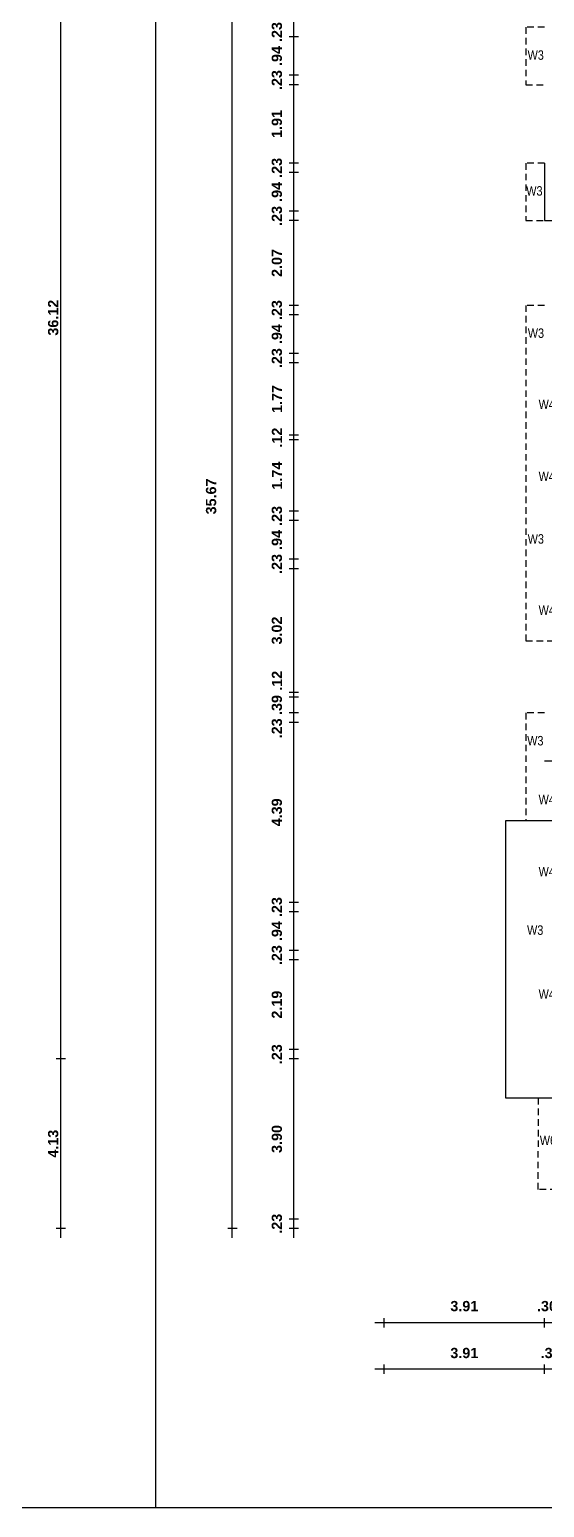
# Model space of a CAD drawing. Header units: metres. Extents: x 1336 to 1656, y -163 to -53.
# Drawn here: x 1458.53 to 1471.08, y -163 to -126.99 of the extents above; entities that cross this region are included whole.
import ezdxf

# ---------------------------------------------------------------- set-up
doc = ezdxf.new("R2010")
doc.units = ezdxf.units.M
doc.header["$PDMODE"] = 3
doc.header["$PDSIZE"] = -15
doc.linetypes.add('HIDDEN', pattern=[9.525, 6.35, -3.175])
doc.layers.add('BLK_1_FLR_1_BLT_UP_AREA', color=12, linetype='Continuous')
doc.layers.add('BLK_1_FLR_1_ROOF_AREA', color=54, linetype='Continuous')
doc.styles.add('Ar Bold', font='arialbd.ttf')
doc.styles.add('style5', font='swissc.ttf')
doc.dimstyles.new('~dimensions', dxfattribs={"dimtxt": 0.25, "dimasz": 0.17, "dimexe": 0.05, "dimexo": 0.0625, "dimgap": 0.06, "dimtad": 1, "dimzin": 4, "dimdsep": 46, "dimtxsty": 'Ar Bold', "dimcen": 0.09, "dimse1": 1, "dimse2": 1, "dimsd1": 1, "dimsd2": 1, "dimclrt": 71, "dimadec": 0, "dimazin": 0, "dimtfac": 1, "dimtix": 1, "dimtofl": 0, "dimtmove": 2, "dimatfit": 3, "dimfxl": 0, "dimtolj": 1, "dimtzin": 0, "dimarcsym": 0})

# ---------------------------------------------------------------- blocks, each defined once
blk = doc.blocks.new('*D1130')
at = {"layer": 'Defpoints', "color": 0}
for p in [(1464.746, -155.974), (1464.856, -155.974), (1464.856, -156.204)]:
    blk.add_point(p, dxfattribs=at)
at = {"color": 71, "insert": (1464.558, -156.089), "char_height": 0.25, "attachment_point": 5, "rotation": 90, "style": 'Ar Bold'}
blk.add_mtext('\\A1;.23', dxfattribs=at)
blk = doc.blocks.new('*D1131')
at = {"layer": 'Defpoints', "color": 0}
for p in [(1464.746, -152.074), (1464.856, -152.074), (1464.856, -155.974)]:
    blk.add_point(p, dxfattribs=at)
at = {"color": 71, "insert": (1464.558, -154.024), "char_height": 0.25, "attachment_point": 5, "rotation": 90, "style": 'Ar Bold'}
blk.add_mtext('\\A1;3.90', dxfattribs=at)
blk = doc.blocks.new('*D1132')
at = {"layer": 'Defpoints', "color": 0}
for p in [(1464.746, -151.844), (1464.856, -151.844), (1464.856, -152.074)]:
    blk.add_point(p, dxfattribs=at)
at = {"color": 71, "insert": (1464.558, -151.959), "char_height": 0.25, "attachment_point": 5, "rotation": 90, "style": 'Ar Bold'}
blk.add_mtext('\\A1;.23', dxfattribs=at)
blk = doc.blocks.new('*D1133')
at = {"layer": 'Defpoints', "color": 0}
for p in [(1464.746, -149.659), (1464.856, -149.659), (1464.856, -151.844)]:
    blk.add_point(p, dxfattribs=at)
at = {"color": 71, "insert": (1464.558, -150.751), "char_height": 0.25, "attachment_point": 5, "rotation": 90, "style": 'Ar Bold'}
blk.add_mtext('\\A1;2.19', dxfattribs=at)
blk = doc.blocks.new('*D1134')
at = {"layer": 'Defpoints', "color": 0}
for p in [(1464.746, -149.429), (1464.856, -149.429), (1464.856, -149.659)]:
    blk.add_point(p, dxfattribs=at)
at = {"color": 71, "insert": (1464.558, -149.544), "char_height": 0.25, "attachment_point": 5, "rotation": 90, "style": 'Ar Bold'}
blk.add_mtext('\\A1;.23', dxfattribs=at)
blk = doc.blocks.new('*D1135')
at = {"layer": 'Defpoints', "color": 0}
for p in [(1464.746, -148.489), (1464.856, -148.489), (1464.856, -149.429)]:
    blk.add_point(p, dxfattribs=at)
at = {"color": 71, "insert": (1464.558, -148.959), "char_height": 0.25, "attachment_point": 5, "rotation": 90, "style": 'Ar Bold'}
blk.add_mtext('\\A1;.94', dxfattribs=at)
blk = doc.blocks.new('*D1136')
at = {"layer": 'Defpoints', "color": 0}
for p in [(1464.746, -148.259), (1464.856, -148.259), (1464.856, -148.489)]:
    blk.add_point(p, dxfattribs=at)
at = {"color": 71, "insert": (1464.558, -148.374), "char_height": 0.25, "attachment_point": 5, "rotation": 90, "style": 'Ar Bold'}
blk.add_mtext('\\A1;.23', dxfattribs=at)
blk = doc.blocks.new('*D1137')
at = {"layer": 'Defpoints', "color": 0}
for p in [(1464.746, -143.874), (1464.856, -143.874), (1464.856, -148.259)]:
    blk.add_point(p, dxfattribs=at)
at = {"color": 71, "insert": (1464.558, -146.066), "char_height": 0.25, "attachment_point": 5, "rotation": 90, "style": 'Ar Bold'}
blk.add_mtext('\\A1;4.39', dxfattribs=at)
blk = doc.blocks.new('*D1138')
at = {"layer": 'Defpoints', "color": 0}
for p in [(1464.746, -143.904), (1464.856, -143.904), (1464.856, -144.134)]:
    blk.add_point(p, dxfattribs=at)
at = {"color": 71, "insert": (1464.558, -144.019), "char_height": 0.25, "attachment_point": 5, "rotation": 90, "style": 'Ar Bold'}
blk.add_mtext('\\A1;.23', dxfattribs=at)
blk = doc.blocks.new('*D1139')
at = {"layer": 'Defpoints', "color": 0}
for p in [(1464.746, -143.259), (1464.856, -143.259), (1464.856, -143.644)]:
    blk.add_point(p, dxfattribs=at)
at = {"color": 71, "insert": (1464.558, -143.451), "char_height": 0.25, "attachment_point": 5, "rotation": 90, "style": 'Ar Bold'}
blk.add_mtext('\\A1;.39', dxfattribs=at)
blk = doc.blocks.new('*D1140')
at = {"layer": 'Defpoints', "color": 0}
for p in [(1464.746, -142.802), (1464.856, -142.802), (1464.856, -142.917)]:
    blk.add_point(p, dxfattribs=at)
at = {"color": 71, "insert": (1464.56, -142.86), "char_height": 0.25, "attachment_point": 5, "rotation": 90, "style": 'Ar Bold'}
blk.add_mtext('\\A1;.12', dxfattribs=at)
blk = doc.blocks.new('*D1141')
at = {"layer": 'Defpoints', "color": 0}
for p in [(1464.746, -140.129), (1464.856, -140.129), (1464.856, -143.144)]:
    blk.add_point(p, dxfattribs=at)
at = {"color": 71, "insert": (1464.558, -141.636), "char_height": 0.25, "attachment_point": 5, "rotation": 90, "style": 'Ar Bold'}
blk.add_mtext('\\A1;3.02', dxfattribs=at)
blk = doc.blocks.new('*D1142')
at = {"layer": 'Defpoints', "color": 0}
for p in [(1464.746, -139.899), (1464.856, -139.899), (1464.856, -140.129)]:
    blk.add_point(p, dxfattribs=at)
at = {"color": 71, "insert": (1464.558, -140.014), "char_height": 0.25, "attachment_point": 5, "rotation": 90, "style": 'Ar Bold'}
blk.add_mtext('\\A1;.23', dxfattribs=at)
blk = doc.blocks.new('*D1143')
at = {"layer": 'Defpoints', "color": 0}
for p in [(1464.746, -138.959), (1464.856, -138.959), (1464.856, -139.899)]:
    blk.add_point(p, dxfattribs=at)
at = {"color": 71, "insert": (1464.558, -139.429), "char_height": 0.25, "attachment_point": 5, "rotation": 90, "style": 'Ar Bold'}
blk.add_mtext('\\A1;.94', dxfattribs=at)
blk = doc.blocks.new('*D1144')
at = {"layer": 'Defpoints', "color": 0}
for p in [(1464.746, -138.729), (1464.856, -138.729), (1464.856, -138.959)]:
    blk.add_point(p, dxfattribs=at)
at = {"color": 71, "insert": (1464.558, -138.844), "char_height": 0.25, "attachment_point": 5, "rotation": 90, "style": 'Ar Bold'}
blk.add_mtext('\\A1;.23', dxfattribs=at)
blk = doc.blocks.new('*D1145')
at = {"layer": 'Defpoints', "color": 0}
for p in [(1464.746, -136.994), (1464.856, -136.994), (1464.856, -138.729)]:
    blk.add_point(p, dxfattribs=at)
at = {"color": 71, "insert": (1464.56, -137.861), "char_height": 0.25, "attachment_point": 5, "rotation": 90, "style": 'Ar Bold'}
blk.add_mtext('\\A1;1.74', dxfattribs=at)
blk = doc.blocks.new('*D1146')
at = {"layer": 'Defpoints', "color": 0}
for p in [(1464.746, -136.879), (1464.856, -136.879), (1464.856, -136.994)]:
    blk.add_point(p, dxfattribs=at)
at = {"color": 71, "insert": (1464.56, -136.936), "char_height": 0.25, "attachment_point": 5, "rotation": 90, "style": 'Ar Bold'}
blk.add_mtext('\\A1;.12', dxfattribs=at)
blk = doc.blocks.new('*D1147')
at = {"layer": 'Defpoints', "color": 0}
for p in [(1464.746, -135.114), (1464.856, -135.114), (1464.856, -136.879)]:
    blk.add_point(p, dxfattribs=at)
at = {"color": 71, "insert": (1464.56, -135.996), "char_height": 0.25, "attachment_point": 5, "rotation": 90, "style": 'Ar Bold'}
blk.add_mtext('\\A1;1.77', dxfattribs=at)
blk = doc.blocks.new('*D1148')
at = {"layer": 'Defpoints', "color": 0}
for p in [(1464.746, -134.884), (1464.856, -134.884), (1464.856, -135.114)]:
    blk.add_point(p, dxfattribs=at)
at = {"color": 71, "insert": (1464.558, -134.999), "char_height": 0.25, "attachment_point": 5, "rotation": 90, "style": 'Ar Bold'}
blk.add_mtext('\\A1;.23', dxfattribs=at)
blk = doc.blocks.new('*D1149')
at = {"layer": 'Defpoints', "color": 0}
for p in [(1464.746, -133.944), (1464.856, -133.944), (1464.856, -134.884)]:
    blk.add_point(p, dxfattribs=at)
at = {"color": 71, "insert": (1464.558, -134.414), "char_height": 0.25, "attachment_point": 5, "rotation": 90, "style": 'Ar Bold'}
blk.add_mtext('\\A1;.94', dxfattribs=at)
blk = doc.blocks.new('*D1150')
at = {"layer": 'Defpoints', "color": 0}
for p in [(1464.746, -133.714), (1464.856, -133.714), (1464.856, -133.944)]:
    blk.add_point(p, dxfattribs=at)
at = {"color": 71, "insert": (1464.558, -133.829), "char_height": 0.25, "attachment_point": 5, "rotation": 90, "style": 'Ar Bold'}
blk.add_mtext('\\A1;.23', dxfattribs=at)
blk = doc.blocks.new('*D1151')
at = {"layer": 'Defpoints', "color": 0}
for p in [(1464.746, -131.649), (1464.856, -131.649), (1464.856, -133.714)]:
    blk.add_point(p, dxfattribs=at)
at = {"color": 71, "insert": (1464.558, -132.681), "char_height": 0.25, "attachment_point": 5, "rotation": 90, "style": 'Ar Bold'}
blk.add_mtext('\\A1;2.07', dxfattribs=at)
blk = doc.blocks.new('*D1152')
at = {"layer": 'Defpoints', "color": 0}
for p in [(1464.746, -131.419), (1464.856, -131.419), (1464.856, -131.649)]:
    blk.add_point(p, dxfattribs=at)
at = {"color": 71, "insert": (1464.558, -131.534), "char_height": 0.25, "attachment_point": 5, "rotation": 90, "style": 'Ar Bold'}
blk.add_mtext('\\A1;.23', dxfattribs=at)
blk = doc.blocks.new('*D1153')
at = {"layer": 'Defpoints', "color": 0}
for p in [(1464.746, -130.479), (1464.856, -130.479), (1464.856, -131.419)]:
    blk.add_point(p, dxfattribs=at)
at = {"color": 71, "insert": (1464.558, -130.949), "char_height": 0.25, "attachment_point": 5, "rotation": 90, "style": 'Ar Bold'}
blk.add_mtext('\\A1;.94', dxfattribs=at)
blk = doc.blocks.new('*D1154')
at = {"layer": 'Defpoints', "color": 0}
for p in [(1464.746, -130.249), (1464.856, -130.249), (1464.856, -130.479)]:
    blk.add_point(p, dxfattribs=at)
at = {"color": 71, "insert": (1464.558, -130.364), "char_height": 0.25, "attachment_point": 5, "rotation": 90, "style": 'Ar Bold'}
blk.add_mtext('\\A1;.23', dxfattribs=at)
blk = doc.blocks.new('*D1155')
at = {"layer": 'Defpoints', "color": 0}
for p in [(1464.746, -128.339), (1464.856, -128.339), (1464.856, -130.249)]:
    blk.add_point(p, dxfattribs=at)
at = {"color": 71, "insert": (1464.558, -129.294), "char_height": 0.25, "attachment_point": 5, "rotation": 90, "style": 'Ar Bold'}
blk.add_mtext('\\A1;1.91', dxfattribs=at)
blk = doc.blocks.new('*D1156')
at = {"layer": 'Defpoints', "color": 0}
for p in [(1464.746, -128.109), (1464.856, -128.109), (1464.856, -128.339)]:
    blk.add_point(p, dxfattribs=at)
at = {"color": 71, "insert": (1464.558, -128.224), "char_height": 0.25, "attachment_point": 5, "rotation": 90, "style": 'Ar Bold'}
blk.add_mtext('\\A1;.23', dxfattribs=at)
blk = doc.blocks.new('*D1157')
at = {"layer": 'Defpoints', "color": 0}
for p in [(1464.746, -127.169), (1464.856, -127.169), (1464.856, -128.109)]:
    blk.add_point(p, dxfattribs=at)
at = {"color": 71, "insert": (1464.558, -127.639), "char_height": 0.25, "attachment_point": 5, "rotation": 90, "style": 'Ar Bold'}
blk.add_mtext('\\A1;.94', dxfattribs=at)
blk = doc.blocks.new('*D1158')
at = {"layer": 'Defpoints', "color": 0}
for p in [(1464.746, -126.939), (1464.856, -126.939), (1464.856, -127.169)]:
    blk.add_point(p, dxfattribs=at)
at = {"color": 71, "insert": (1464.558, -127.054), "char_height": 0.25, "attachment_point": 5, "rotation": 90, "style": 'Ar Bold'}
blk.add_mtext('\\A1;.23', dxfattribs=at)
blk = doc.blocks.new('*D1171')
at = {"layer": 'Defpoints', "color": 0}
for p in [(1463.143, -120.534), (1463.354, -120.534), (1463.359, -156.204)]:
    blk.add_point(p, dxfattribs=at)
at = {"color": 71, "insert": (1462.956, -138.369), "char_height": 0.25, "attachment_point": 5, "rotation": 90, "style": 'Ar Bold'}
blk.add_mtext('\\A1;35.67', dxfattribs=at)
blk = doc.blocks.new('*D1237')
at = {"layer": 'Defpoints', "color": 0}
for p in [(1470.988, -158.285), (1470.988, -158.386), (1471.288, -158.386)]:
    blk.add_point(p, dxfattribs=at)
at = {"color": 71, "insert": (1471.138, -158.097), "char_height": 0.25, "attachment_point": 5, "style": 'Ar Bold'}
blk.add_mtext('\\A1;.30', dxfattribs=at)
blk = doc.blocks.new('*D1238')
at = {"layer": 'Defpoints', "color": 0}
for p in [(1467.172, -158.285), (1467.172, -158.386), (1471.077, -158.386)]:
    blk.add_point(p, dxfattribs=at)
at = {"color": 71, "insert": (1469.124, -158.097), "char_height": 0.25, "attachment_point": 5, "style": 'Ar Bold'}
blk.add_mtext('\\A1;3.91', dxfattribs=at)
blk = doc.blocks.new('*D1241')
at = {"layer": 'Defpoints', "color": 0}
for p in [(1471.077, -159.427), (1467.172, -159.516), (1471.077, -159.516)]:
    blk.add_point(p, dxfattribs=at)
at = {"color": 71, "insert": (1469.124, -159.24), "char_height": 0.25, "attachment_point": 5, "style": 'Ar Bold'}
blk.add_mtext('\\A1;3.91', dxfattribs=at)
blk = doc.blocks.new('*D1242')
at = {"layer": 'Defpoints', "color": 0}
for p in [(1471.377, -159.427), (1471.077, -159.516), (1471.377, -159.516)]:
    blk.add_point(p, dxfattribs=at)
at = {"color": 71, "insert": (1471.227, -159.24), "char_height": 0.25, "attachment_point": 5, "style": 'Ar Bold'}
blk.add_mtext('\\A1;.30', dxfattribs=at)
blk = doc.blocks.new('*D688')
at = {"layer": 'Defpoints', "color": 0}
for p in [(1459.18, -152.074), (1459.295, -152.074), (1459.18, -156.204)]:
    blk.add_point(p, dxfattribs=at)
at = {"color": 71, "insert": (1459.108, -154.139), "char_height": 0.25, "attachment_point": 5, "rotation": 90, "style": 'Ar Bold'}
blk.add_mtext('\\A1;4.13', dxfattribs=at)
blk = doc.blocks.new('*D689')
at = {"layer": 'Defpoints', "color": 0}
for p in [(1459.18, -115.954), (1459.295, -115.954), (1459.18, -152.074)]:
    blk.add_point(p, dxfattribs=at)
at = {"color": 71, "insert": (1459.108, -134.014), "char_height": 0.25, "attachment_point": 5, "rotation": 90, "style": 'Ar Bold'}
blk.add_mtext('\\A1;36.12', dxfattribs=at)

msp = doc.modelspace()

# ---------------------------------------------------------------- linework, layer by layer
at = {"color": 4}
for p, q in [((1461.6034, -53.0012), (1461.6034, -163.0012)), ((1459.2954, -156.4338), (1459.2954, -110.1638)), ((1463.4685, -156.4338), (1463.4685, -110.1638)), ((1464.9708, -156.4338), (1464.9708, -110.1638)), ((1465.0858, -127.1688), (1464.8558, -127.1688)), ((1465.0858, -128.1088), (1464.8558, -128.1088)), ((1465.0858, -128.3388), (1464.8558, -128.3388)), ((1465.0858, -130.2488), (1464.8558, -130.2488)), ((1465.0858, -130.4788), (1464.8558, -130.4788)), ((1465.0858, -131.4188), (1464.8558, -131.4188)), ((1465.0858, -131.6488), (1464.8558, -131.6488)), ((1465.0858, -133.7138), (1464.8558, -133.7138)), ((1465.0858, -133.9438), (1464.8558, -133.9438)), ((1465.0858, -134.8838), (1464.8558, -134.8838)), ((1465.0858, -135.1138), (1464.8558, -135.1138)), ((1465.0858, -136.8788), (1464.8558, -136.8788)), ((1465.0858, -136.9938), (1464.8558, -136.9938)), ((1465.0858, -138.7288), (1464.8558, -138.7288)), ((1465.0858, -138.9588), (1464.8558, -138.9588)), ((1465.0858, -139.8988), (1464.8558, -139.8988)), ((1465.0858, -140.1288), (1464.8558, -140.1288)), ((1465.0858, -143.1438), (1464.8558, -143.1438)), ((1465.0858, -143.2588), (1464.8558, -143.2588)), ((1465.0858, -143.6438), (1464.8558, -143.6438)), ((1465.0858, -143.8738), (1464.8558, -143.8738)), ((1465.0858, -148.2588), (1464.8558, -148.2588)), ((1465.0858, -148.4888), (1464.8558, -148.4888)), ((1465.0858, -149.4288), (1464.8558, -149.4288)), ((1465.0858, -149.6588), (1464.8558, -149.6588)), ((1465.0858, -151.8438), (1464.8558, -151.8438)), ((1459.4104, -152.0738), (1459.1804, -152.0738)), ((1465.0858, -152.0738), (1464.8558, -152.0738)), ((1459.4104, -156.2038), (1459.1804, -156.2038)), ((1463.5887, -156.2038), (1463.3587, -156.2038)), ((1465.0858, -155.9738), (1464.8558, -155.9738)), ((1465.0858, -156.2038), (1464.8558, -156.2038)), ((1467.1716, -158.6161), (1467.1716, -158.3861)), ((1471.0766, -158.6161), (1471.0766, -158.3861)), ((1494.7516, -158.5011), (1466.9416, -158.5011)), ((1494.7516, -159.6309), (1466.9416, -159.6309)), ((1467.1716, -159.7459), (1467.1716, -159.5159)), ((1471.0766, -159.7459), (1471.0766, -159.5159))]:
    msp.add_line(p, q, dxfattribs=at)
at = {"color": 1}
msp.add_line((1471.0766, -144.8138), (1471.6066, -144.8138), dxfattribs=at)
at = {"color": 5}
msp.add_lwpolyline([(1336.0655, -163.0012), (1616.2998, -163.0012), (1616.2998, -53.0012), (1336.0655, -53.0012)], close=True, dxfattribs=at)
at = {"color": 4, "linetype": 'HIDDEN', "ltscale": 0.025}
for points in [[(1471.0766, -126.9388), (1470.6266, -126.9388), (1470.6266, -128.3288), (1470.6266, -128.3388), (1471.0766, -128.3388)], [(1471.0766, -130.2488), (1470.6266, -130.2488), (1470.6266, -131.6388), (1470.6266, -131.6488), (1471.0766, -131.6488)], [(1471.0766, -133.7138), (1470.6266, -133.7138), (1470.6266, -141.8888), (1470.6266, -141.8888), (1471.3766, -141.8888)], [(1471.0766, -143.6438), (1470.6266, -143.6438), (1470.6266, -146.2738)], [(1471.3766, -155.2538), (1470.9266, -155.2538), (1470.9292, -153.0238)]]:
    msp.add_lwpolyline(points, dxfattribs=at)
at = {"color": 4, "linetype": 'HIDDEN'}
msp.add_lwpolyline([(1471.3766, -146.2738), (1470.1266, -146.2738), (1470.1266, -153.0238), (1471.3766, -153.0238)], dxfattribs=at)
at = {"layer": 'BLK_1_FLR_1_BLT_UP_AREA', "color": 12}
for points in [[(1471.0766, -130.2488), (1471.0766, -131.6488), (1471.3766, -131.6488)], [(1471.3766, -146.2738), (1470.1266, -146.2738), (1470.1266, -153.0238), (1471.3766, -153.0238)]]:
    msp.add_lwpolyline(points, dxfattribs=at)
at = {"layer": 'BLK_1_FLR_1_ROOF_AREA', "color": 54}
for points in [[(1471.0766, -130.2488), (1471.0766, -131.6488), (1471.3766, -131.6488)], [(1471.3766, -146.2738), (1470.1266, -146.2738), (1470.1266, -153.0238), (1471.3766, -153.0238)]]:
    msp.add_lwpolyline(points, dxfattribs=at)

# ---------------------------------------------------------------- texts
at = {"style": 'style5'}
for s, p in [('W3', (1470.6664, -127.7296)), ('W3', (1470.6346, -131.0396)), ('W3', (1470.6715, -134.5046)), ('W4', (1470.9346, -136.2389)), ('W4', (1470.9346, -137.9939)), ('W3', (1470.6686, -139.5196)), ('W4', (1470.9346, -141.2539)), ('W3', (1470.6571, -144.4346)), ('W4', (1470.9346, -145.8689)), ('W4', (1470.9346, -147.6239)), ('W3', (1470.6538, -149.0496)), ('W4', (1470.9346, -150.6089)), ('W6', (1470.9636, -154.1727))]:
    msp.add_text(s, height=0.23, dxfattribs=at).set_placement(p)

# ---------------------------------------------------------------- dimensions: what is measured, and where the dimension line sits
for base, p1, p2, picture, middle in [((1459.2954, -115.9538), (1459.1804, -152.0738), (1459.1804, -115.9538), '*D689', (1459.1077, -134.0138)), ((1463.1432, -120.5338), (1463.3587, -156.2038), (1463.3535, -120.5338), '*D1171', (1462.9555, -138.3688)), ((1464.7457, -126.9388), (1464.8558, -127.1688), (1464.8558, -126.9388), '*D1158', (1464.558, -127.0538)), ((1464.7457, -127.1688), (1464.8558, -128.1088), (1464.8558, -127.1688), '*D1157', (1464.5579, -127.6388)), ((1464.7457, -128.1088), (1464.8558, -128.3388), (1464.8558, -128.1088), '*D1156', (1464.558, -128.2238)), ((1464.7457, -128.3388), (1464.8558, -130.2488), (1464.8558, -128.3388), '*D1155', (1464.5579, -129.2938)), ((1464.7457, -130.2488), (1464.8558, -130.4788), (1464.8558, -130.2488), '*D1154', (1464.558, -130.3638)), ((1464.7457, -130.4788), (1464.8558, -131.4188), (1464.8558, -130.4788), '*D1153', (1464.5579, -130.9488)), ((1464.7457, -131.4188), (1464.8558, -131.6488), (1464.8558, -131.4188), '*D1152', (1464.558, -131.5338)), ((1464.7456532378, -131.6488175883), (1464.8558312532, -133.7138175883), (1464.8558312532, -131.6488175883), '*D1151', (1464.5580099909, -132.6813175883)), ((1464.7457, -133.9438), (1464.8558, -134.8838), (1464.8558, -133.9438), '*D1149', (1464.5579, -134.4138)), ((1464.7457, -133.7138), (1464.8558, -133.9438), (1464.8558, -133.7138), '*D1150', (1464.558, -133.8288)), ((1464.7457, -134.8838), (1464.8558, -135.1138), (1464.8558, -134.8838), '*D1148', (1464.558, -134.9988)), ((1464.7456532378, -135.1138175883), (1464.8558312532, -136.8788175883), (1464.8558312532, -135.1138175883), '*D1147', (1464.5601416416, -135.9963175883)), ((1464.7456532378, -136.8788175883), (1464.8558312531, -136.9938175883), (1464.8558312532, -136.8788175883), '*D1146', (1464.5601416416, -136.9363175883)), ((1464.7456532378, -136.9938175883), (1464.8558312532, -138.7288175883), (1464.8558312531, -136.9938175883), '*D1145', (1464.5601416416, -137.8613175883)), ((1464.7457, -138.7288), (1464.8558, -138.9588), (1464.8558, -138.7288), '*D1144', (1464.558, -138.8438)), ((1464.7457, -138.9588), (1464.8558, -139.8988), (1464.8558, -138.9588), '*D1143', (1464.5579, -139.4288)), ((1464.7457, -139.8988), (1464.8558, -140.1288), (1464.8558, -139.8988), '*D1142', (1464.558, -140.0138)), ((1464.7456532378, -140.1288175883), (1464.8558312532, -143.1438175883), (1464.8558312532, -140.1288175883), '*D1141', (1464.5580099909, -141.6363175883)), ((1464.7456532378, -142.8024300766), (1464.8558312532, -142.9174300766), (1464.8558312532, -142.8024300766), '*D1140', (1464.5601416416, -142.8599300766)), ((1464.7456532378, -143.2588175883), (1464.8558312532, -143.6438175883), (1464.8558312532, -143.2588175883), '*D1139', (1464.5579247248, -143.4513175883)), ((1464.7456532378, -143.8738175883), (1464.8558312532, -148.2588175883), (1464.8558312532, -143.8738175883), '*D1137', (1464.5579247248, -146.0663175883)), ((1464.7457, -143.9044), (1464.8558, -144.1344), (1464.8558, -143.9044), '*D1138', (1464.558, -144.0194)), ((1464.7457, -148.2588), (1464.8558, -148.4888), (1464.8558, -148.2588), '*D1136', (1464.558, -148.3738)), ((1464.7457, -148.4888), (1464.8558, -149.4288), (1464.8558, -148.4888), '*D1135', (1464.5579, -148.9588)), ((1464.7457, -149.4288), (1464.8558, -149.6588), (1464.8558, -149.4288), '*D1134', (1464.558, -149.5438)), ((1464.7456532378, -149.6588175883), (1464.8558312532, -151.8438175883), (1464.8558312532, -149.6588175883), '*D1133', (1464.5579247248, -150.7513175883)), ((1464.7457, -151.8438), (1464.8558, -152.0738), (1464.8558, -151.8438), '*D1132', (1464.558, -151.9588)), ((1459.2954, -152.0738), (1459.1804, -156.2038), (1459.1804, -152.0738), '*D688', (1459.1077, -154.1388)), ((1464.7457, -152.0738), (1464.8558, -155.9738), (1464.8558, -152.0738), '*D1131', (1464.5579, -154.0238)), ((1464.7457, -155.9738), (1464.8558, -156.2038), (1464.8558, -155.9738), '*D1130', (1464.558, -156.0888))]:
    dim = msp.add_linear_dim(base=base, p1=p1, p2=p2, angle=90, dimstyle='~dimensions')
    dim.commit()
    dim.dimension.update_dxf_attribs({"geometry": picture, "text_midpoint": middle})
for base, p1, p2, picture, middle in [((1467.1716373117, -158.2850723751), (1471.0766373117, -158.3861301745), (1467.1716373117, -158.3861301745), '*D1238', (1469.1241373117, -158.0973438622)), ((1470.9882, -158.2851), (1471.2882, -158.3861), (1470.9882, -158.3861), '*D1237', (1471.1382, -158.0974)), ((1471.0766373117, -159.4274180589), (1467.1716373117, -159.5158656136), (1471.0766373117, -159.5158656136), '*D1241', (1469.1241373117, -159.2396895459)), ((1471.3766, -159.4274), (1471.0766, -159.5159), (1471.3766, -159.5159), '*D1242', (1471.2266, -159.2398))]:
    dim = msp.add_linear_dim(base=base, p1=p1, p2=p2, dimstyle='~dimensions')
    dim.commit()
    dim.dimension.update_dxf_attribs({"geometry": picture, "text_midpoint": middle})

doc.saveas('drawing.dxf')
